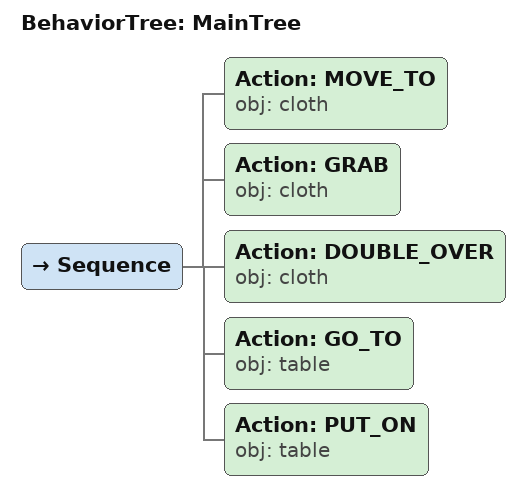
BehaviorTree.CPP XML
<root main_tree_to_execute="MainTree">
  <BehaviorTree ID="MainTree">
    <Sequence>
      <!-- Move to cloth -->
      <Action ID="MOVE_TO" obj="cloth" />
      <!-- Grab cloth -->
      <Action ID="GRAB" obj="cloth" />
      <!-- Double over cloth -->
      <Action ID="DOUBLE_OVER" obj="cloth" />
      <!-- Go to table -->
      <Action ID="GO_TO" obj="table" />
      <!-- Put on table -->
      <Action ID="PUT_ON" obj="table" />
    </Sequence>
  </BehaviorTree>
</root>
